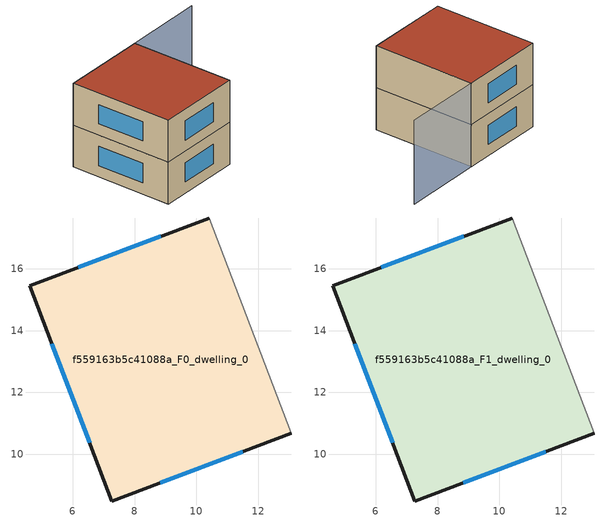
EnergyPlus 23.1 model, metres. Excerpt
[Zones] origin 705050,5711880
f559163b5c41088a_F0_dwelling_0
 floor ground (EU_floor_Construction): 10.42,17.65 13.07,10.68 7.26,8.49 4.61,15.45 z0
 wall outside (EU_wall_Construction): 10.42,17.65 4.61,15.45 7.26,8.49 13.07,10.68 z0:3
 wall adiabatic (EU_wall_Construction): 13.07,10.68 10.42,17.65 z0:3
 window (EU_Window_Construction): 8.85,17.05 6.18,16.05 / 8.83,9.08 11.5,10.09 / 5.33,13.57 6.54,10.37 z0.81:2.19
f559163b5c41088a_F1_dwelling_0
 floor to f559163b5c41088a_F0_dwelling_0 (EU_floor_Construction): 10.42,17.65 13.07,10.68 7.26,8.49 4.61,15.45 z3
 wall outside (EU_wall_Construction): 10.42,17.65 4.61,15.45 7.26,8.49 13.07,10.68 z3:6
 wall adiabatic (EU_wall_Construction): 13.07,10.68 10.42,17.65 z3:6
 window (EU_Window_Construction): 8.85,17.05 6.18,16.05 / 8.83,9.08 11.5,10.09 / 5.33,13.57 6.54,10.37 z3.81:5.19
 roof outside (EU_roof_Construction): 13.07,10.68 10.42,17.65 4.61,15.45 7.26,8.49 z6
shading: 13.07,10.68 10.42,17.65 / 10.42,17.65 15.84,19.72 z0:6
[Building]
EU S2 Campaign: North Axis=0; Terrain=City; Solar Distribution=FullExterior
[Site:Location]
London: Latitude=51.5; Longitude=-0.5; Time Zone=0; Elevation=25
[SizingPeriod:WeatherFileDays]
AnnualSizingPeriod: Begin Month=1; Begin Day of Month=1; End Month=12; End Day of Month=31; Day of Week for Start Day=Monday; Use Weather File Daylight Saving Period=No; Use Weather File Rain and Snow Indicators=No
[MATERIAL]
EU_InternalMass_Material: Roughness=MediumRough; Thickness=0.1; Conductivity=1; Density=1800; Specific Heat=900; Thermal Absorptance=0.9; Solar Absorptance=0.7; Visible Absorptance=0.7
[MATERIAL:NOMASS] Roughness=MediumRough; Thermal Absorptance=0.9; Solar Absorptance=0.7; Visible Absorptance=0.7
Name | Thermal Resistance
EU_wall_NoMass | 0.727863
EU_roof_NoMass | 0.773354
EU_floor_NoMass | 1.79329
[WINDOWMATERIAL:SIMPLEGLAZINGSYSTEM]
EU_Window_SimpleGlazing: UFactor=2.58614; Solar Heat Gain Coefficient=0.76; Visible Transmittance=0.76
[CONSTRUCTION]
EU_wall_Construction: EU_wall_NoMass
EU_roof_Construction: EU_roof_NoMass
EU_floor_Construction: EU_floor_NoMass
EU_Window_Construction: EU_Window_SimpleGlazing
EU_InternalMass_Construction: EU_InternalMass_Material
[ZONE] Type=1; Multiplier=1; Ceiling Height=autocalculate; Floor Area=autocalculate; Part of Total Floor Area=Yes
Name | Volume
f559163b5c41088a_F0_dwelling_0 | 138.851
f559163b5c41088a_F1_dwelling_0 | 138.85
[INTERNALMASS] Construction=EU_InternalMass_Construction; Surface Area=46.2834
Name | Zone or ZoneList
f559163b5c41088a_F0_dwelling_0_EU_InternalMass | f559163b5c41088a_F0_dwelling_0
f559163b5c41088a_F1_dwelling_0_EU_InternalMass | f559163b5c41088a_F1_dwelling_0
[OTHEREQUIPMENT] Fuel Type=Electricity; Design Level Calculation Method=Watts/Area; Power per Zone Floor Area=1; Fraction Latent=0; Fraction Radiant=0; Fraction Lost=0; Carbon Dioxide Generation Rate=0; EndUse Subcategory=EU_Step8_InternalGains
Name | Zone or ZoneList or Space or SpaceList | Schedule
EU_Step8_InternalGain_f559163b5c41088a_F0_dwelling_0_f000 | f559163b5c41088a_F0_dwelling_0 | EU_Step8_GainSchedule_f559163b5c41088a_F0_dwelling_0_f000
EU_Step8_InternalGain_f559163b5c41088a_F1_dwelling_0_f000 | f559163b5c41088a_F1_dwelling_0 | EU_Step8_GainSchedule_f559163b5c41088a_F1_dwelling_0_f000
[ZONEVENTILATION:DESIGNFLOWRATE] Schedule=EU_AlwaysOn; Design Flow Rate Calculation Method=AirChanges/Hour; Air Changes per Hour=0.484901; Ventilation Type=Natural; Fan Pressure Rise=0; Fan Total Efficiency=1; Constant Term Coefficient=1; Temperature Term Coefficient=0; Velocity Term Coefficient=0; Velocity Squared Term Coefficient=0; Minimum Indoor Temperature=-100; Maximum Indoor Temperature=100; Delta Temperature=-100; Minimum Outdoor Temperature=-100; Maximum Outdoor Temperature=100; Maximum Wind Speed=40
Name | Zone or ZoneList or Space or SpaceList
EU_ConstantAir_f559163b5c41088a_F0_dwelling_0 | f559163b5c41088a_F0_dwelling_0
EU_ConstantAir_f559163b5c41088a_F1_dwelling_0 | f559163b5c41088a_F1_dwelling_0
[HVACTEMPLATE:THERMOSTAT] Constant Heating Setpoint=20; Constant Cooling Setpoint=50
EU_HeatOnly_f559163b5c41088a_F0_dwelling_0; EU_HeatOnly_f559163b5c41088a_F1_dwelling_0
[HVACTEMPLATE:ZONE:IDEALLOADSAIRSYSTEM] System Availability Schedule=EU_AlwaysOn; Maximum Heating Supply Air Temperature=50; Minimum Cooling Supply Air Temperature=13; Maximum Heating Supply Air Humidity Ratio=0.0156; Minimum Cooling Supply Air Humidity Ratio=0.0077; Heating Limit=NoLimit; Cooling Limit=NoLimit; Heating Availability Schedule=EU_AlwaysOn; Cooling Availability Schedule=EU_CoolingOff; Dehumidification Control Type=ConstantSensibleHeatRatio; Cooling Sensible Heat Ratio=0.7; Dehumidification Setpoint=60; Humidification Control Type=None; Humidification Setpoint=30; Outdoor Air Method=None; Outdoor Air Flow Rate per Person=0.00944; Outdoor Air Flow Rate per Zone Floor Area=0; Outdoor Air Flow Rate per Zone=0; Demand Controlled Ventilation Type=None; Outdoor Air Economizer Type=NoEconomizer; Heat Recovery Type=None; Sensible Heat Recovery Effectiveness=0.7; Latent Heat Recovery Effectiveness=0.65
Name | Template Thermostat
f559163b5c41088a_F0_dwelling_0 | EU_HeatOnly_f559163b5c41088a_F0_dwelling_0
f559163b5c41088a_F1_dwelling_0 | EU_HeatOnly_f559163b5c41088a_F1_dwelling_0
[SIZING:ZONE] Zone Cooling Design Supply Air Temperature Input Method=SupplyAirTemperature; Zone Cooling Design Supply Air Temperature=13; Zone Heating Design Supply Air Temperature Input Method=SupplyAirTemperature; Zone Heating Design Supply Air Temperature=50; Zone Cooling Design Supply Air Humidity Ratio=0.008; Zone Heating Design Supply Air Humidity Ratio=0.008; Cooling Design Air Flow Method=DesignDay; Cooling Design Air Flow Rate=0; Cooling Minimum Air Flow per Zone Floor Area=0.000762; Cooling Minimum Air Flow=0; Cooling Minimum Air Flow Fraction=0.2; Heating Design Air Flow Method=DesignDay; Heating Design Air Flow Rate=0; Heating Maximum Air Flow per Zone Floor Area=0.002032; Heating Maximum Air Flow=0.141576; Heating Maximum Air Flow Fraction=0.3; Account for Dedicated Outdoor Air System=No; Dedicated Outdoor Air System Control Strategy=NeutralSupplyAir; Dedicated Outdoor Air Low Setpoint Temperature for Design=autosize; Dedicated Outdoor Air High Setpoint Temperature for Design=autosize; Zone Load Sizing Method=Sensible Load Only No Latent Load; Zone Latent Cooling Design Supply Air Humidity Ratio Input Method=HumidityRatioDifference; Zone Cooling Design Supply Air Humidity Ratio Difference=0.005; Zone Latent Heating Design Supply Air Humidity Ratio Input Method=HumidityRatioDifference; Zone Humidification Design Supply Air Humidity Ratio Difference=0.005
f559163b5c41088a_F0_dwelling_0; f559163b5c41088a_F1_dwelling_0
[SCHEDULE:CONSTANT]
Name | Hourly Value
EU_AlwaysOn | 1
EU_CoolingOff | 0
[SCHEDULE:FILE] Column Number=1; Rows to Skip at Top=0; Number of Hours of Data=8760; Column Separator=Comma; Interpolate to Timestep=No; Minutes per Item=60; Adjust Schedule for Daylight Savings=Yes
Name | File
EU_Step8_GainSchedule_f559163b5c41088a_F0_dwelling_0_f000 | ../../schedules/f559163b5c41088a/f559163b5c41088a_F0_dwelling_0_f000_gain.csv
EU_Step8_GainSchedule_f559163b5c41088a_F1_dwelling_0_f000 | ../../schedules/f559163b5c41088a/f559163b5c41088a_F1_dwelling_0_f000_gain.csv
